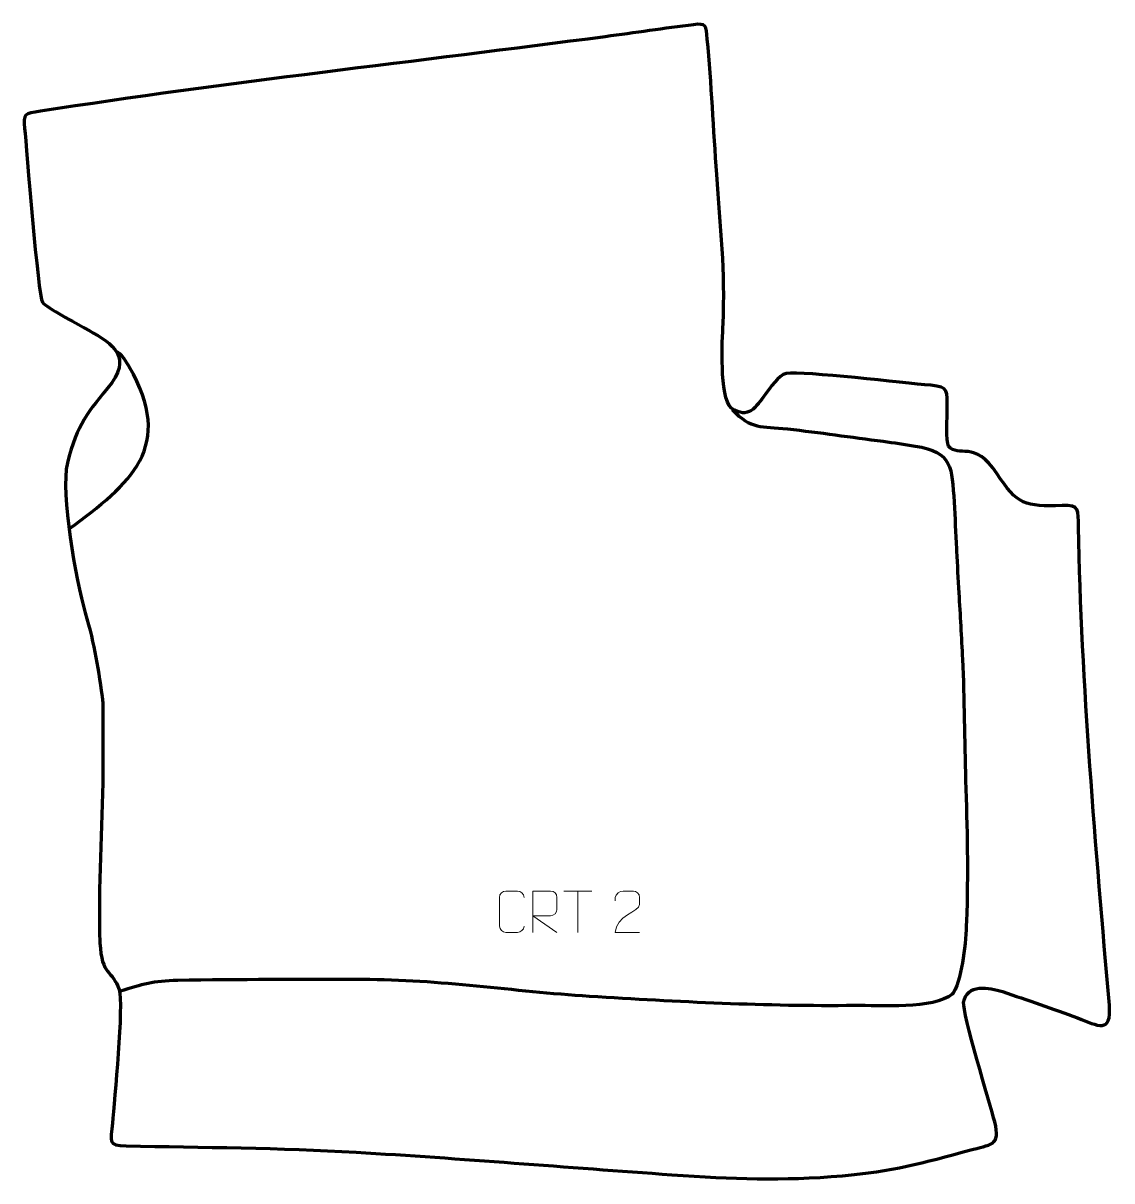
# Model space of a CAD drawing. Header units: millimetres. Extents: x -607 to 52, y 139 to 839.
import ezdxf

# ---------------------------------------------------------------- set-up
doc = ezdxf.new("R2010")
doc.units = ezdxf.units.MM
doc.header["$MEASUREMENT"] = 0
doc.layers.add('layer 1', color=7, linetype='Continuous', plot=False)
doc.layers.add('layer 2', color=7, linetype='Continuous')
doc.layers.add('layer 3', color=7, linetype='Continuous')

msp = doc.modelspace()

# ---------------------------------------------------------------- linework, layer by layer
at = {"layer": 'layer 1', "color": 250, "lineweight": 9}
for points in [[(-303.8607, 293.1732), (-304.0005, 290.8498), (-305.6777, 289.3702), (-307.8254, 289.3594), (-307.8254, 289.3594), (-310.1573, 289.3598), (-312.4892, 289.3598), (-314.8207, 289.3594), (-314.8207, 289.3594), (-316.7457, 289.254), (-318.7178, 291.1385), (-318.7066, 293.1558), (-318.7066, 293.1558), (-318.7062, 298.9259), (-318.7062, 304.6956), (-318.7066, 310.4649), (-318.7066, 310.4649), (-318.7024, 312.603), (-316.9557, 314.3222), (-314.8033, 314.3087), (-314.8033, 314.3087), (-312.4776, 314.3087), (-310.1515, 314.3087), (-307.8254, 314.3087), (-307.8254, 314.3087), (-305.8788, 314.3442), (-303.8874, 312.8527), (-303.8607, 310.4151)], [(-298.6158, 289.3555), (-298.6158, 289.3555), (-298.6158, 314.309), (-298.6158, 314.309), (-298.6158, 314.309), (-295.021, 314.309), (-291.4255, 314.309), (-287.8303, 314.309), (-287.8303, 314.309), (-285.505, 314.2713), (-283.9477, 312.7813), (-283.9518, 310.4149), (-283.9518, 310.4149), (-283.9522, 308.3794), (-283.9522, 305.32), (-283.9518, 303.284), (-283.9518, 303.284), (-283.9583, 301.4085), (-285.7706, 299.4667), (-287.7801, 299.4476), (-287.7801, 299.4476), (-287.7801, 299.4476), (-298.6158, 299.4476), (-298.6158, 299.4476), (-298.6158, 299.4476), (-298.6158, 299.4476), (-283.9611, 289.3555), (-283.9611, 289.3555)], [(-233.9123, 289.3451), (-238.8267, 289.3454), (-243.7411, 289.3454), (-248.6552, 289.3451), (-248.6552, 289.3451), (-248.6552, 299.2774), (-234.0042, 301.9186), (-233.9123, 306.2289), (-233.9123, 306.2289), (-233.9126, 307.653), (-233.9126, 309.0767), (-233.9123, 310.5), (-233.9123, 310.5), (-233.9292, 312.5771), (-236.052, 314.3019), (-237.723, 314.3192), (-237.723, 314.3192), (-239.7962, 314.3188), (-241.8691, 314.3188), (-243.9415, 314.3192), (-243.9415, 314.3192), (-245.7636, 314.3357), (-248.5883, 312.5436), (-248.6552, 310.45), (-248.6552, 310.45), (-248.6552, 310.45), (-248.6552, 308.3952), (-248.6552, 308.3952)]]:
    msp.add_open_spline(points, degree=3, knots=[0, 0, 0, 0, 0.125, 0.125, 0.125, 0.125, 0.25, 0.25, 0.25, 0.25, 0.375, 0.375, 0.375, 0.375, 0.5, 0.5, 0.5, 0.5, 0.625, 0.625, 0.625, 0.625, 0.75, 0.75, 0.75, 0.75, 1, 1, 1, 1], dxfattribs=at)
for points in [[(-279.7773, 314.2855), (-279.7773, 314.2855), (-262.7901, 314.2855), (-262.7901, 314.2855)], [(-271.2835, 289.3555), (-271.2835, 289.3555), (-271.2835, 314.309), (-271.2835, 314.309)]]:
    msp.add_open_spline(points, degree=3, dxfattribs=at)
at = {"layer": 'layer 2', "color": 142, "lineweight": 158}
for points, knots in [([(-579.0736, 533.3398), (-541.4077, 560.937), (-514.7983, 583.0541), (-542.6052, 631.4701), (-542.6052, 631.4701), (-543.4221, 632.8925), (-548.3459, 640.5704), (-550.0761, 640.3953), (-550.0761, 640.3953), (-550.2409, 640.3786), (-550.1313, 640.1393), (-550.0984, 640.0636)], [0, 0, 0, 0, 0.25, 0.25, 0.25, 0.25, 0.5, 0.5, 0.5, 0.5, 1, 1, 1, 1]), ([(-177.9055, 605.5274), (-166.4755, 593.2505), (-160.2788, 595.6519), (-144.5407, 593.85), (-144.5407, 593.85), (-125.2212, 591.638), (-105.8954, 588.9285), (-86.6197, 586.3384), (-86.6197, 586.3384), (-80.1584, 585.4662), (-73.726, 584.528), (-67.2873, 583.5017), (-67.2873, 583.5017), (-44.2729, 579.7995), (-45.1864, 570.5221), (-43.7261, 549.5668), (-43.7261, 549.5668), (-43.0731, 540.1965), (-42.828, 530.7922), (-42.3569, 521.4095), (-42.3569, 521.4095), (-42.3569, 521.4095), (-42.2805, 519.9377), (-42.2805, 519.9377), (-42.2805, 519.9377), (-41.809, 511.5067), (-41.3453, 503.0757), (-40.8542, 494.6458), (-40.8542, 494.6458), (-40.0677, 481.2684), (-39.3264, 467.8915), (-38.6684, 454.5071), (-38.6684, 454.5071), (-37.4887, 430.3668), (-37.4931, 405.558), (-36.7488, 381.2729), (-36.7488, 381.2729), (-35.879, 352.8899), (-35.0933, 324.4871), (-36.2636, 296.1006), (-36.2636, 296.1006), (-36.817, 283.155), (-38.1043, 264.1284), (-44.2456, 252.6533), (-44.2456, 252.6533), (-44.2456, 252.6533), (-44.8053, 252.047), (-44.8053, 252.047), (-44.8053, 252.047), (-55.9843, 242.6814), (-88.7957, 245.2859), (-103.8907, 245.0841), (-103.8907, 245.0841), (-156.8887, 244.4612), (-211.2727, 247.3503), (-264.2025, 250.6526), (-264.2025, 250.6526), (-310.489, 253.5405), (-354.6494, 260.7885), (-401.4914, 260.8405), (-401.4914, 260.8405), (-438.7745, 260.8819), (-476.0512, 260.9138), (-513.3302, 260.2547), (-513.3302, 260.2547), (-528.3751, 259.9795), (-534.4452, 257.9433), (-548.5164, 253.6144)], [0, 0, 0, 0, 0.05555556, 0.05555556, 0.05555556, 0.05555556, 0.11111111, 0.11111111, 0.11111111, 0.11111111, 0.16666667, 0.16666667, 0.16666667, 0.16666667, 0.22222222, 0.22222222, 0.22222222, 0.22222222, 0.27777778, 0.27777778, 0.27777778, 0.27777778, 0.33333333, 0.33333333, 0.33333333, 0.33333333, 0.38888889, 0.38888889, 0.38888889, 0.38888889, 0.44444444, 0.44444444, 0.44444444, 0.44444444, 0.5, 0.5, 0.5, 0.5, 0.55555556, 0.55555556, 0.55555556, 0.55555556, 0.61111111, 0.61111111, 0.61111111, 0.61111111, 0.66666667, 0.66666667, 0.66666667, 0.66666667, 0.72222222, 0.72222222, 0.72222222, 0.72222222, 0.77777778, 0.77777778, 0.77777778, 0.77777778, 0.83333333, 0.83333333, 0.83333333, 0.83333333, 0.88888889, 0.88888889, 0.88888889, 0.88888889, 1, 1, 1, 1])]:
    msp.add_open_spline(points, degree=3, knots=knots, dxfattribs=at)
at = {"layer": 'layer 3', "color": 242, "lineweight": 158}
msp.add_open_spline([(-558.5759, 428.1904), (-561.432, 448.514), (-563.418, 462.7438), (-569.3152, 482.6765), (-569.3152, 482.6765), (-574.7512, 502.2102), (-584.4944, 554.7236), (-580.0784, 573.321), (-580.0784, 573.321), (-573.844, 597.2877), (-568.1288, 603.1625), (-553.177, 621.742), (-553.177, 621.742), (-540.7441, 639.4959), (-555.1674, 646.6649), (-569.5317, 654.8174), (-569.5317, 654.8174), (-574.1332, 657.4261), (-592.8382, 667.3043), (-595.1361, 670.4195), (-595.1361, 670.4195), (-597.8114, 674.0463), (-604.9368, 764.6892), (-605.9476, 775.4384), (-605.9476, 775.4384), (-606.8293, 784.8104), (-606.0741, 784.4259), (-596.4297, 785.9302), (-596.4297, 785.9302), (-484.0207, 803.464), (-367.8329, 816.0578), (-254.7223, 831.0313), (-254.7223, 831.0313), (-236.985, 833.3809), (-218.9552, 836.1306), (-201.2621, 838.2943), (-201.2621, 838.2943), (-193.5146, 839.2418), (-193.8567, 837.8378), (-193.0519, 829.629), (-193.0519, 829.629), (-190.4137, 802.7213), (-189.2497, 774.7), (-187.3162, 747.6314), (-187.3162, 747.6314), (-185.0312, 716.3232), (-182.0408, 689.0005), (-183.4617, 657.3124), (-183.4617, 657.3124), (-183.9082, 647.2543), (-185.8733, 613.2509), (-178.4382, 606.4306), (-178.4382, 606.4306), (-167.9176, 599.2495), (-163.8055, 607.1114), (-157.8382, 614.7665), (-157.8382, 614.7665), (-155.3297, 617.9845), (-149.5822, 626.7356), (-145.3719, 627.3234), (-145.3719, 627.3234), (-134.0496, 628.9041), (-74.1604, 621.4922), (-57.7864, 620.2647), (-57.7864, 620.2647), (-46.7418, 619.0488), (-47.9583, 616.8702), (-47.881, 605.8625), (-47.881, 605.8625), (-47.9046, 601.8677), (-48.6622, 586.0196), (-47.0344, 583.4791), (-47.0344, 583.4791), (-40.9994, 575.8496), (-31.1905, 587.6433), (-17.8193, 566.8198), (-17.8193, 566.8198), (-5.5512, 547.9077), (-0.6264, 546.8092), (21.5696, 547.4605), (21.5696, 547.4605), (32.4226, 547.779), (31.2791, 544.9711), (31.4731, 534.4358), (31.4731, 534.4358), (33.2138, 439.9298), (42.0945, 339.8958), (50.1985, 245.2734), (50.1985, 245.2734), (51.7017, 227.7235), (43.3345, 232.897), (30.9879, 237.591), (30.9879, 237.591), (16.1397, 243.2033), (0.5675, 248.4525), (-14.5043, 253.5074), (-14.5043, 253.5074), (-22.5546, 256.0549), (-36.2257, 258.6355), (-37.9647, 246.8817), (-37.9647, 246.8817), (-38.7796, 241.3741), (-21.993, 185.0256), (-19.1073, 174.7355), (-19.1073, 174.7355), (-15.4159, 160.0418), (-21.6573, 161.0934), (-34.3742, 157.6139), (-34.3742, 157.6139), (-62.5084, 149.8196), (-81.7426, 144.7228), (-111.2094, 142.1611), (-111.2094, 142.1611), (-148.1676, 139.0839), (-177.5968, 140.229), (-214.382, 142.794), (-214.382, 142.794), (-278.0089, 147.24), (-341.8373, 152.6854), (-405.4731, 156.3952), (-405.4731, 156.3952), (-450.9924, 159.049), (-498.7448, 159.393), (-544.5052, 160.2025), (-544.5052, 160.2025), (-555.8983, 160.404), (-553.9097, 162.8775), (-552.8686, 174.0258), (-552.8686, 174.0258), (-551.6718, 187.3672), (-545.9244, 246.1348), (-548.8111, 254.8297), (-548.8111, 254.8297), (-552.7876, 266.8069), (-559.5134, 262.8254), (-560.3474, 283.1307), (-560.3474, 283.1307), (-561.6914, 317.1406), (-558.7616, 351.8893), (-558.6686, 386.1474), (-558.6686, 386.1474), (-558.6306, 400.1616), (-558.6068, 414.1762), (-558.5759, 428.1904)], degree=3, knots=[0, 0, 0, 0, 0.02702703, 0.02702703, 0.02702703, 0.02702703, 0.05405405, 0.05405405, 0.05405405, 0.05405405, 0.08108108, 0.08108108, 0.08108108, 0.08108108, 0.10810811, 0.10810811, 0.10810811, 0.10810811, 0.13513514, 0.13513514, 0.13513514, 0.13513514, 0.16216216, 0.16216216, 0.16216216, 0.16216216, 0.18918919, 0.18918919, 0.18918919, 0.18918919, 0.21621622, 0.21621622, 0.21621622, 0.21621622, 0.24324324, 0.24324324, 0.24324324, 0.24324324, 0.27027027, 0.27027027, 0.27027027, 0.27027027, 0.2972973, 0.2972973, 0.2972973, 0.2972973, 0.32432432, 0.32432432, 0.32432432, 0.32432432, 0.35135135, 0.35135135, 0.35135135, 0.35135135, 0.37837838, 0.37837838, 0.37837838, 0.37837838, 0.40540541, 0.40540541, 0.40540541, 0.40540541, 0.43243243, 0.43243243, 0.43243243, 0.43243243, 0.45945946, 0.45945946, 0.45945946, 0.45945946, 0.48648649, 0.48648649, 0.48648649, 0.48648649, 0.51351351, 0.51351351, 0.51351351, 0.51351351, 0.54054054, 0.54054054, 0.54054054, 0.54054054, 0.56756757, 0.56756757, 0.56756757, 0.56756757, 0.59459459, 0.59459459, 0.59459459, 0.59459459, 0.62162162, 0.62162162, 0.62162162, 0.62162162, 0.64864865, 0.64864865, 0.64864865, 0.64864865, 0.67567568, 0.67567568, 0.67567568, 0.67567568, 0.7027027, 0.7027027, 0.7027027, 0.7027027, 0.72972973, 0.72972973, 0.72972973, 0.72972973, 0.75675676, 0.75675676, 0.75675676, 0.75675676, 0.78378378, 0.78378378, 0.78378378, 0.78378378, 0.81081081, 0.81081081, 0.81081081, 0.81081081, 0.83783784, 0.83783784, 0.83783784, 0.83783784, 0.86486486, 0.86486486, 0.86486486, 0.86486486, 0.89189189, 0.89189189, 0.89189189, 0.89189189, 0.91891892, 0.91891892, 0.91891892, 0.91891892, 0.94594595, 0.94594595, 0.94594595, 0.94594595, 1, 1, 1, 1], dxfattribs=at)

doc.saveas('drawing.dxf')
